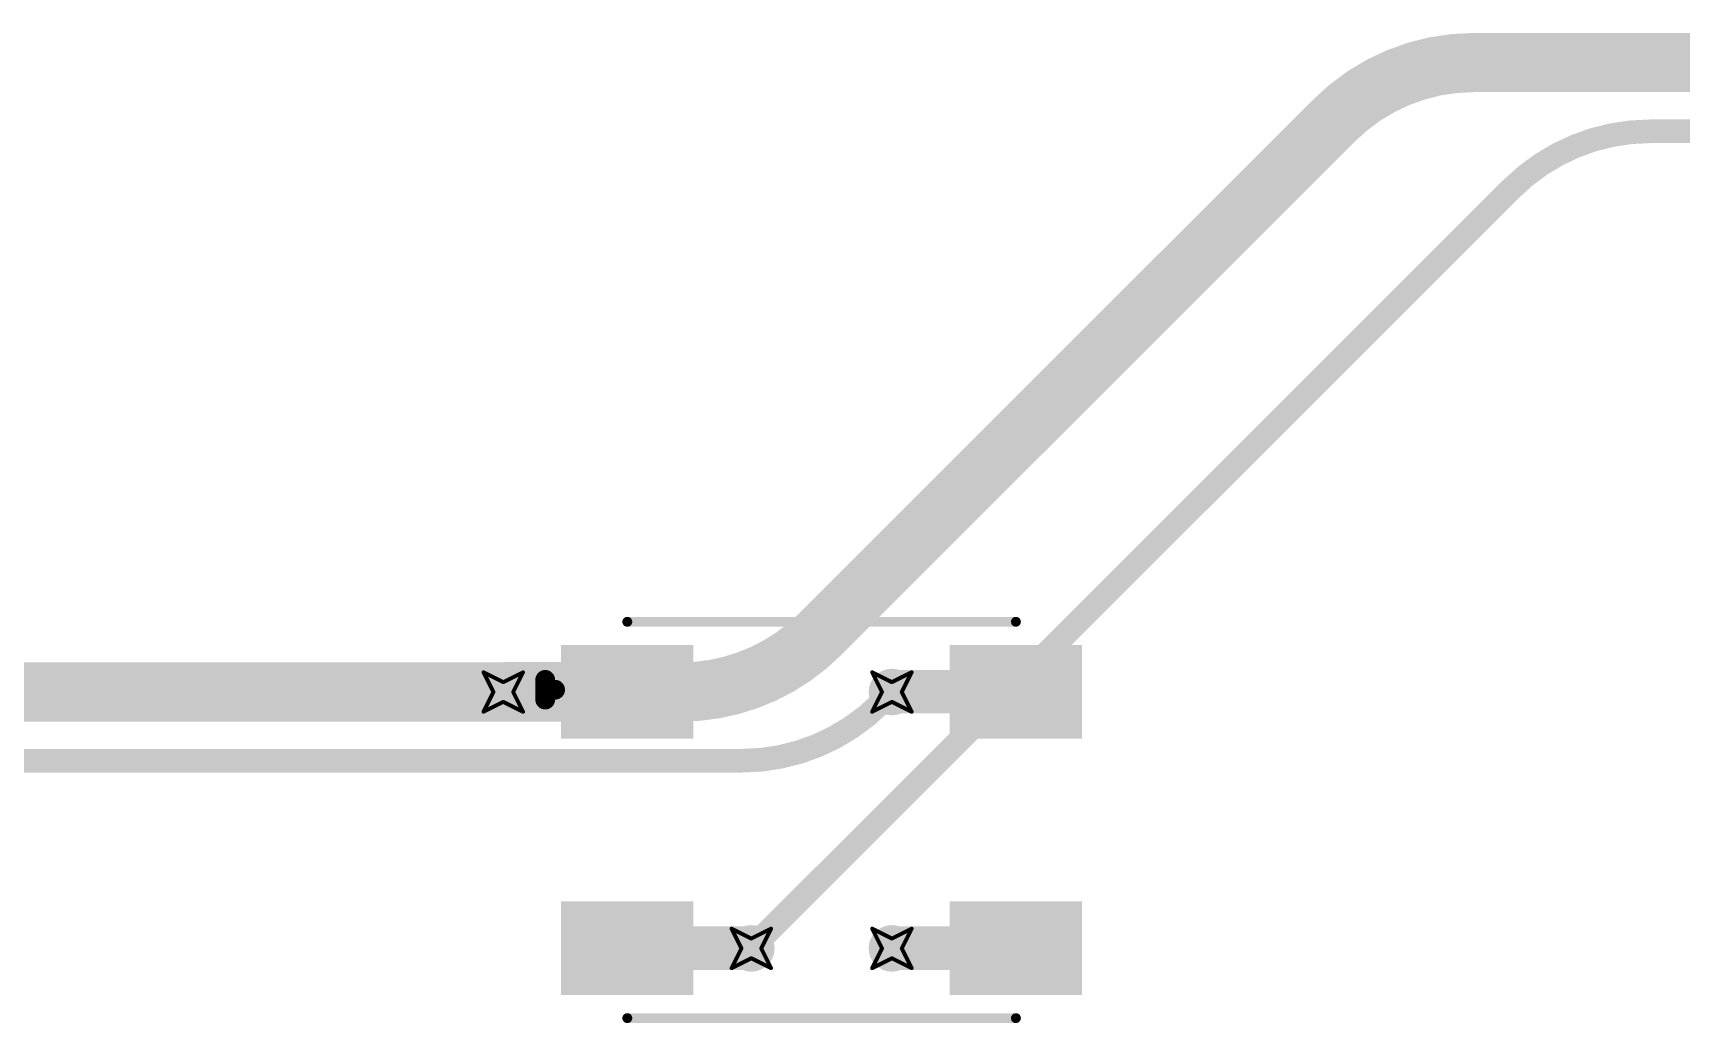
# Model space of a CAD drawing. Header units: inches. Extents: x -11 to 1110, y -7 to 455.
# Drawn here: x 383.71 to 404.91, y 205.24 to 217.99 of the extents above; entities that cross this region are included whole.
import ezdxf

# ---------------------------------------------------------------- set-up
doc = ezdxf.new("R2010")
doc.units = ezdxf.units.IN
for name, color, linetype in [('Bottom Layer', 5, 'Continuous'), ('Drill Drawing', 1, 'Continuous'), ('Top Layer', 1, 'Continuous'), ('Top Overlay', 2, 'Continuous'), ('Top Paste', 8, 'Continuous'), ('Top Solder', 216, 'Continuous'), ('Via Holes', 16, 'Continuous')]:
    doc.layers.add(name, color=color, linetype=linetype)

# ---------------------------------------------------------------- blocks, each defined once
blk = doc.blocks.new('WS2812B_B_W_103')
at = {"layer": 'Top Layer'}
for points in [[(-3.24999985, 2.15000078), (-1.75000031, 2.15000078), (-1.75000031, 1.15000278), (-3.24999985, 1.15000278)], [(3.24999985, 1.15000278), (1.75000031, 1.15000278), (1.75000031, 2.15000078), (3.24999985, 2.15000078)], [(-3.24999985, -1.15000024), (-1.75000031, -1.15000024), (-1.75000031, -2.14999824), (-3.24999985, -2.14999824)], [(1.75000031, -1.15000024), (3.24999985, -1.15000024), (3.24999985, -2.14999824), (1.75000031, -2.14999824)]]:
    blk.add_hatch(color=1, dxfattribs=at).paths.add_polyline_path(points)
at = {"layer": 'Top Paste'}
for points in [[(-3.24999985, 2.15000078), (-1.75000031, 2.15000078), (-1.75000031, 1.15000278), (-3.24999985, 1.15000278)], [(3.24999985, 1.15000278), (1.75000031, 1.15000278), (1.75000031, 2.15000078), (3.24999985, 2.15000078)], [(-3.24999985, -1.15000024), (-1.75000031, -1.15000024), (-1.75000031, -2.14999824), (-3.24999985, -2.14999824)], [(1.75000031, -1.15000024), (3.24999985, -1.15000024), (3.24999985, -2.14999824), (1.75000031, -2.14999824)]]:
    blk.add_hatch(color=8, dxfattribs=at).paths.add_polyline_path(points)
at = {"layer": 'Top Solder'}
for points in [[(-3.35159985, 2.25160078), (-1.64840031, 2.25160078), (-1.64840031, 1.04840278), (-3.35159985, 1.04840278)], [(3.35159985, 1.04840278), (1.64840031, 1.04840278), (1.64840031, 2.25160078), (3.35159985, 2.25160078)], [(-3.35159985, -1.04840024), (-1.64840031, -1.04840024), (-1.64840031, -2.25159824), (-3.35159985, -2.25159824)], [(1.64840031, -1.04840024), (3.35159985, -1.04840024), (3.35159985, -2.25159824), (1.64840031, -2.25159824)]]:
    blk.add_hatch(color=216, dxfattribs=at).paths.add_polyline_path(points)
at = {"layer": 'Top Overlay'}
for points in [[(-2.50000008, 2.55080008, 0.127, 0.127, 0), (2.50000008, 2.55080008, 0.127, 0.127, 0)], [(-3.556, 1.8034, 0.254, 0.254, 0), (-3.429, 1.6764, 0.254, 0.254, 0)], [(-3.556, 1.5494, 0.254, 0.254, 0), (-3.556, 1.8034, 0.254, 0.254, 0)], [(-3.556, 1.5494, 0.254, 0.254, 0), (-3.429, 1.6764, 0.254, 0.254, 0)], [(-2.50000008, -2.55079754, 0.127, 0.127, 0), (2.50000008, -2.55079754, 0.127, 0.127, 0)]]:
    blk.add_lwpolyline(points, format="xyseb", dxfattribs=at)
for points in [[(-2.53175008, 2.55080008, 0.0635, 0.0635, 1), (-2.46825008, 2.55080008, 0.0635, 0.0635, 1)], [(2.46825008, 2.55080008, 0.0635, 0.0635, 1), (2.53175008, 2.55080008, 0.0635, 0.0635, 1)], [(-3.619499999999999, 1.8034, 0.127, 0.127, 1), (-3.4925, 1.8034, 0.127, 0.127, 1)], [(-3.619499999999999, 1.8034, 0.127, 0.127, 1), (-3.4925, 1.8034, 0.127, 0.127, 1)], [(-3.4925, 1.6764, 0.127, 0.127, 1), (-3.3655, 1.6764, 0.127, 0.127, 1)], [(-3.4925, 1.6764, 0.127, 0.127, 1), (-3.3655, 1.6764, 0.127, 0.127, 1)], [(-3.619499999999999, 1.5494, 0.127, 0.127, 1), (-3.4925, 1.5494, 0.127, 0.127, 1)], [(-3.619499999999999, 1.5494, 0.127, 0.127, 1), (-3.4925, 1.5494, 0.127, 0.127, 1)], [(-2.53175008, -2.55079754, 0.0635, 0.0635, 1), (-2.46825008, -2.55079754, 0.0635, 0.0635, 1)], [(2.46825008, -2.55079754, 0.0635, 0.0635, 1), (2.53175008, -2.55079754, 0.0635, 0.0635, 1)]]:
    blk.add_lwpolyline(points, format="xyseb", close=True, dxfattribs=at)

msp = doc.modelspace()

# ---------------------------------------------------------------- hatches: boundary and pattern name
at = {"layer": 'Bottom Layer'}
h = msp.add_hatch(color=5, dxfattribs=at)
edge = h.paths.add_edge_path()
edge.add_arc((389.7597691199999, 209.5014098), 0.2999994, 0, 360)
h = msp.add_hatch(color=5, dxfattribs=at)
edge = h.paths.add_edge_path()
edge.add_arc((394.75976928, 209.5014098), 0.2999994, 0, 360)
h = msp.add_hatch(color=5, dxfattribs=at)
edge = h.paths.add_edge_path()
edge.add_arc((392.9510302, 206.20140878), 0.2999994, 0, 360)
h = msp.add_hatch(color=5, dxfattribs=at)
edge = h.paths.add_edge_path()
edge.add_arc((394.75976928, 206.20140878), 0.2999994, 0, 360)
at = {"layer": 'Top Layer'}
h = msp.add_hatch(color=1, dxfattribs=at)
edge = h.paths.add_edge_path()
edge.add_arc((389.7597691199999, 209.5014098), 0.2999994, 0, 360)
h = msp.add_hatch(color=1, dxfattribs=at)
edge = h.paths.add_edge_path()
edge.add_arc((394.75976928, 209.5014098), 0.2999994, 0, 360)
h = msp.add_hatch(color=1, dxfattribs=at)
edge = h.paths.add_edge_path()
edge.add_arc((392.9510302, 206.20140878), 0.2999994, 0, 360)
h = msp.add_hatch(color=1, dxfattribs=at)
edge = h.paths.add_edge_path()
edge.add_arc((394.75976928, 206.20140878), 0.2999994, 0, 360)
at = {"layer": 'Via Holes'}
h = msp.add_hatch(color=7, dxfattribs=at)
edge = h.paths.add_edge_path()
edge.add_arc((389.7597691199999, 209.5014098), 0.1499997, 0, 360)
h = msp.add_hatch(color=7, dxfattribs=at)
edge = h.paths.add_edge_path()
edge.add_arc((394.75976928, 209.5014098), 0.1499997, 0, 360)
h = msp.add_hatch(color=7, dxfattribs=at)
edge = h.paths.add_edge_path()
edge.add_arc((392.9510302, 206.20140878), 0.1499997, 0, 360)
h = msp.add_hatch(color=7, dxfattribs=at)
edge = h.paths.add_edge_path()
edge.add_arc((394.75976928, 206.20140878), 0.1499997, 0, 360)

# ---------------------------------------------------------------- linework, layer by layer
at = {"layer": 'Bottom Layer'}
for points in [[(400.45126158, 216.86006158, 0.7619999999999999, 0.7619999999999999, -0.198912367379658), (402.24731336, 217.6040098, 0.7619999999999999, 0.7619999999999999, 0)], [(402.24731336, 217.6040098, 0.7619999999999999, 0.7619999999999999, 0), (405.53316912, 217.6040098, 0.7619999999999999, 0.7619999999999999, 0)], [(393.83655802, 210.24535802, 0.7619999999999999, 0.7619999999999999, 0), (400.45126158, 216.86006158, 0.7619999999999999, 0.7619999999999999, 0)], [(402.72507212, 215.9754507, 0.3048, 0.3048, -0.198912367379658), (404.5211239, 216.71939892, 0.3048, 0.3048, 0)], [(404.5211239, 216.71939892, 0.3048, 0.3048, 0), (408.59645484, 216.71939892, 0.3048, 0.3048, 0)], [(392.9510302, 206.20140878, 0.3048, 0.3048, 0), (402.72507212, 215.9754507, 0.3048, 0.3048, 0)], [(393.83655802, 210.24535802, 0.7619999999999999, 0.7619999999999999, -0.198912367379658), (392.04050624, 209.5014098, 0.7619999999999999, 0.7619999999999999, 0)], [(380.24949858, 209.5014098, 0.7619999999999999, 0.7619999999999999, 0), (389.7597691199999, 209.5014098, 0.7619999999999999, 0.7619999999999999, 0)], [(389.7597691199999, 209.5014098, 0.7619999999999999, 0.7619999999999999, 0), (392.04050624, 209.5014098, 0.7619999999999999, 0.7619999999999999, 0)], [(394.61910662, 209.36074714, 0.3048, 0.3048, -0.198912367379658), (392.82305484, 208.61679892, 0.3048, 0.3048, 0)], [(394.61910662, 209.36074714, 0.3048, 0.3048, 0), (394.75976928, 209.5014098, 0.3048, 0.3048, 0)], [(382.40272008, 208.61679892, 0.3048, 0.3048, 0), (392.82305484, 208.61679892, 0.3048, 0.3048, 0)]]:
    msp.add_lwpolyline(points, format="xyseb", dxfattribs=at)
for points in [[(402.05681336, 217.6040098, 0.3809999999999999, 0.3809999999999999, 1), (402.43781336, 217.6040098, 0.3809999999999999, 0.3809999999999999, 1)], [(402.05681336, 217.6040098, 0.3809999999999999, 0.3809999999999999, 1), (402.43781336, 217.6040098, 0.3809999999999999, 0.3809999999999999, 1)], [(400.26076158, 216.86006158, 0.3809999999999999, 0.3809999999999999, 1), (400.64176158, 216.86006158, 0.3809999999999999, 0.3809999999999999, 1)], [(400.26076158, 216.86006158, 0.3809999999999999, 0.3809999999999999, 1), (400.64176158, 216.86006158, 0.3809999999999999, 0.3809999999999999, 1)], [(404.4449238999999, 216.71939892, 0.1524, 0.1524, 1), (404.5973238999999, 216.71939892, 0.1524, 0.1524, 1)], [(404.4449238999999, 216.71939892, 0.1524, 0.1524, 1), (404.5973238999999, 216.71939892, 0.1524, 0.1524, 1)], [(402.64887212, 215.9754507, 0.1524, 0.1524, 1), (402.80127212, 215.9754507, 0.1524, 0.1524, 1)], [(402.64887212, 215.9754507, 0.1524, 0.1524, 1), (402.80127212, 215.9754507, 0.1524, 0.1524, 1)], [(393.64605802, 210.24535802, 0.3809999999999999, 0.3809999999999999, 1), (394.02705802, 210.24535802, 0.3809999999999999, 0.3809999999999999, 1)], [(393.64605802, 210.24535802, 0.3809999999999999, 0.3809999999999999, 1), (394.02705802, 210.24535802, 0.3809999999999999, 0.3809999999999999, 1)], [(389.56926912, 209.5014098, 0.3809999999999999, 0.3809999999999999, 1), (389.95026912, 209.5014098, 0.3809999999999999, 0.3809999999999999, 1)], [(389.56926912, 209.5014098, 0.3809999999999999, 0.3809999999999999, 1), (389.95026912, 209.5014098, 0.3809999999999999, 0.3809999999999999, 1)], [(391.85000624, 209.5014098, 0.3809999999999999, 0.3809999999999999, 1), (392.2310062399999, 209.5014098, 0.3809999999999999, 0.3809999999999999, 1)], [(391.85000624, 209.5014098, 0.3809999999999999, 0.3809999999999999, 1), (392.2310062399999, 209.5014098, 0.3809999999999999, 0.3809999999999999, 1)], [(394.5429066199999, 209.36074714, 0.1524, 0.1524, 1), (394.69530662, 209.36074714, 0.1524, 0.1524, 1)], [(394.5429066199999, 209.36074714, 0.1524, 0.1524, 1), (394.69530662, 209.36074714, 0.1524, 0.1524, 1)], [(394.68356928, 209.5014098, 0.1524, 0.1524, 1), (394.83596928, 209.5014098, 0.1524, 0.1524, 1)], [(392.74685484, 208.61679892, 0.1524, 0.1524, 1), (392.89925484, 208.61679892, 0.1524, 0.1524, 1)], [(392.74685484, 208.61679892, 0.1524, 0.1524, 1), (392.89925484, 208.61679892, 0.1524, 0.1524, 1)], [(392.8748302, 206.20140878, 0.1524, 0.1524, 1), (393.0272302, 206.20140878, 0.1524, 0.1524, 1)]]:
    msp.add_lwpolyline(points, format="xyseb", close=True, dxfattribs=at)
at = {"layer": 'Drill Drawing'}
for points in [[(389.50576912, 209.7554098, 0.0508, 0.0508, 0), (389.7597691199999, 209.6284098, 0.0508, 0.0508, 0)], [(389.50576912, 209.7554098, 0.0508, 0.0508, 0), (389.63276912, 209.5014098, 0.0508, 0.0508, 0)], [(389.7597691199999, 209.6284098, 0.0508, 0.0508, 0), (390.01376912, 209.7554098, 0.0508, 0.0508, 0)], [(389.88676912, 209.5014098, 0.0508, 0.0508, 0), (390.01376912, 209.7554098, 0.0508, 0.0508, 0)], [(394.50576928, 209.7554098, 0.0508, 0.0508, 0), (394.75976928, 209.6284098, 0.0508, 0.0508, 0)], [(394.50576928, 209.7554098, 0.0508, 0.0508, 0), (394.63276928, 209.5014098, 0.0508, 0.0508, 0)], [(394.75976928, 209.6284098, 0.0508, 0.0508, 0), (395.01376928, 209.7554098, 0.0508, 0.0508, 0)], [(394.88676928, 209.5014098, 0.0508, 0.0508, 0), (395.01376928, 209.7554098, 0.0508, 0.0508, 0)], [(389.50576912, 209.2474098, 0.0508, 0.0508, 0), (389.63276912, 209.5014098, 0.0508, 0.0508, 0)], [(389.88676912, 209.5014098, 0.0508, 0.0508, 0), (390.01376912, 209.2474098, 0.0508, 0.0508, 0)], [(394.50576928, 209.2474098, 0.0508, 0.0508, 0), (394.63276928, 209.5014098, 0.0508, 0.0508, 0)], [(394.88676928, 209.5014098, 0.0508, 0.0508, 0), (395.01376928, 209.2474098, 0.0508, 0.0508, 0)], [(389.50576912, 209.2474098, 0.0508, 0.0508, 0), (389.7597691199999, 209.3744098, 0.0508, 0.0508, 0)], [(389.7597691199999, 209.3744098, 0.0508, 0.0508, 0), (390.01376912, 209.2474098, 0.0508, 0.0508, 0)], [(394.50576928, 209.2474098, 0.0508, 0.0508, 0), (394.75976928, 209.3744098, 0.0508, 0.0508, 0)], [(394.75976928, 209.3744098, 0.0508, 0.0508, 0), (395.01376928, 209.2474098, 0.0508, 0.0508, 0)], [(392.6970302, 206.45540878, 0.0508, 0.0508, 0), (392.9510302, 206.32840878, 0.0508, 0.0508, 0)], [(392.6970302, 206.45540878, 0.0508, 0.0508, 0), (392.8240302, 206.20140878, 0.0508, 0.0508, 0)], [(392.9510302, 206.32840878, 0.0508, 0.0508, 0), (393.2050302, 206.45540878, 0.0508, 0.0508, 0)], [(393.0780301999999, 206.20140878, 0.0508, 0.0508, 0), (393.2050302, 206.45540878, 0.0508, 0.0508, 0)], [(394.50576928, 206.45540878, 0.0508, 0.0508, 0), (394.75976928, 206.32840878, 0.0508, 0.0508, 0)], [(394.50576928, 206.45540878, 0.0508, 0.0508, 0), (394.63276928, 206.20140878, 0.0508, 0.0508, 0)], [(394.75976928, 206.32840878, 0.0508, 0.0508, 0), (395.01376928, 206.45540878, 0.0508, 0.0508, 0)], [(394.88676928, 206.20140878, 0.0508, 0.0508, 0), (395.01376928, 206.45540878, 0.0508, 0.0508, 0)], [(392.6970302, 205.94740878, 0.0508, 0.0508, 0), (392.8240302, 206.20140878, 0.0508, 0.0508, 0)], [(393.0780301999999, 206.20140878, 0.0508, 0.0508, 0), (393.2050302, 205.94740878, 0.0508, 0.0508, 0)], [(394.50576928, 205.94740878, 0.0508, 0.0508, 0), (394.63276928, 206.20140878, 0.0508, 0.0508, 0)], [(394.88676928, 206.20140878, 0.0508, 0.0508, 0), (395.01376928, 205.94740878, 0.0508, 0.0508, 0)], [(392.6970302, 205.94740878, 0.0508, 0.0508, 0), (392.9510302, 206.07440878, 0.0508, 0.0508, 0)], [(392.9510302, 206.07440878, 0.0508, 0.0508, 0), (393.2050302, 205.94740878, 0.0508, 0.0508, 0)], [(394.50576928, 205.94740878, 0.0508, 0.0508, 0), (394.75976928, 206.07440878, 0.0508, 0.0508, 0)], [(394.75976928, 206.07440878, 0.0508, 0.0508, 0), (395.01376928, 205.94740878, 0.0508, 0.0508, 0)]]:
    msp.add_lwpolyline(points, format="xyseb", dxfattribs=at)
for points in [[(389.49306912, 209.7554098, 0.0254, 0.0254, 1), (389.51846912, 209.7554098, 0.0254, 0.0254, 1)], [(389.49306912, 209.7554098, 0.0254, 0.0254, 1), (389.51846912, 209.7554098, 0.0254, 0.0254, 1)], [(390.00106912, 209.7554098, 0.0254, 0.0254, 1), (390.0264691199999, 209.7554098, 0.0254, 0.0254, 1)], [(390.00106912, 209.7554098, 0.0254, 0.0254, 1), (390.0264691199999, 209.7554098, 0.0254, 0.0254, 1)], [(394.49306928, 209.7554098, 0.0254, 0.0254, 1), (394.51846928, 209.7554098, 0.0254, 0.0254, 1)], [(394.49306928, 209.7554098, 0.0254, 0.0254, 1), (394.51846928, 209.7554098, 0.0254, 0.0254, 1)], [(395.00106928, 209.7554098, 0.0254, 0.0254, 1), (395.02646928, 209.7554098, 0.0254, 0.0254, 1)], [(395.00106928, 209.7554098, 0.0254, 0.0254, 1), (395.02646928, 209.7554098, 0.0254, 0.0254, 1)], [(389.62006912, 209.5014098, 0.0254, 0.0254, 1), (389.64546912, 209.5014098, 0.0254, 0.0254, 1)], [(389.62006912, 209.5014098, 0.0254, 0.0254, 1), (389.64546912, 209.5014098, 0.0254, 0.0254, 1)], [(389.74706912, 209.6284098, 0.0254, 0.0254, 1), (389.77246912, 209.6284098, 0.0254, 0.0254, 1)], [(389.74706912, 209.6284098, 0.0254, 0.0254, 1), (389.77246912, 209.6284098, 0.0254, 0.0254, 1)], [(389.8740691199999, 209.5014098, 0.0254, 0.0254, 1), (389.89946912, 209.5014098, 0.0254, 0.0254, 1)], [(389.8740691199999, 209.5014098, 0.0254, 0.0254, 1), (389.89946912, 209.5014098, 0.0254, 0.0254, 1)], [(394.62006928, 209.5014098, 0.0254, 0.0254, 1), (394.64546928, 209.5014098, 0.0254, 0.0254, 1)], [(394.62006928, 209.5014098, 0.0254, 0.0254, 1), (394.64546928, 209.5014098, 0.0254, 0.0254, 1)], [(394.7470692799999, 209.6284098, 0.0254, 0.0254, 1), (394.77246928, 209.6284098, 0.0254, 0.0254, 1)], [(394.7470692799999, 209.6284098, 0.0254, 0.0254, 1), (394.77246928, 209.6284098, 0.0254, 0.0254, 1)], [(394.87406928, 209.5014098, 0.0254, 0.0254, 1), (394.8994692799999, 209.5014098, 0.0254, 0.0254, 1)], [(394.87406928, 209.5014098, 0.0254, 0.0254, 1), (394.8994692799999, 209.5014098, 0.0254, 0.0254, 1)], [(389.74706912, 209.3744098, 0.0254, 0.0254, 1), (389.77246912, 209.3744098, 0.0254, 0.0254, 1)], [(389.74706912, 209.3744098, 0.0254, 0.0254, 1), (389.77246912, 209.3744098, 0.0254, 0.0254, 1)], [(394.7470692799999, 209.3744098, 0.0254, 0.0254, 1), (394.77246928, 209.3744098, 0.0254, 0.0254, 1)], [(394.7470692799999, 209.3744098, 0.0254, 0.0254, 1), (394.77246928, 209.3744098, 0.0254, 0.0254, 1)], [(389.49306912, 209.2474098, 0.0254, 0.0254, 1), (389.51846912, 209.2474098, 0.0254, 0.0254, 1)], [(389.49306912, 209.2474098, 0.0254, 0.0254, 1), (389.51846912, 209.2474098, 0.0254, 0.0254, 1)], [(390.00106912, 209.2474098, 0.0254, 0.0254, 1), (390.0264691199999, 209.2474098, 0.0254, 0.0254, 1)], [(390.00106912, 209.2474098, 0.0254, 0.0254, 1), (390.0264691199999, 209.2474098, 0.0254, 0.0254, 1)], [(394.49306928, 209.2474098, 0.0254, 0.0254, 1), (394.51846928, 209.2474098, 0.0254, 0.0254, 1)], [(394.49306928, 209.2474098, 0.0254, 0.0254, 1), (394.51846928, 209.2474098, 0.0254, 0.0254, 1)], [(395.00106928, 209.2474098, 0.0254, 0.0254, 1), (395.02646928, 209.2474098, 0.0254, 0.0254, 1)], [(395.00106928, 209.2474098, 0.0254, 0.0254, 1), (395.02646928, 209.2474098, 0.0254, 0.0254, 1)], [(392.6843302, 206.45540878, 0.0254, 0.0254, 1), (392.7097302, 206.45540878, 0.0254, 0.0254, 1)], [(392.6843302, 206.45540878, 0.0254, 0.0254, 1), (392.7097302, 206.45540878, 0.0254, 0.0254, 1)], [(392.9383302, 206.32840878, 0.0254, 0.0254, 1), (392.9637302, 206.32840878, 0.0254, 0.0254, 1)], [(392.9383302, 206.32840878, 0.0254, 0.0254, 1), (392.9637302, 206.32840878, 0.0254, 0.0254, 1)], [(393.1923302, 206.45540878, 0.0254, 0.0254, 1), (393.2177302, 206.45540878, 0.0254, 0.0254, 1)], [(393.1923302, 206.45540878, 0.0254, 0.0254, 1), (393.2177302, 206.45540878, 0.0254, 0.0254, 1)], [(394.49306928, 206.45540878, 0.0254, 0.0254, 1), (394.51846928, 206.45540878, 0.0254, 0.0254, 1)], [(394.49306928, 206.45540878, 0.0254, 0.0254, 1), (394.51846928, 206.45540878, 0.0254, 0.0254, 1)], [(394.7470692799999, 206.32840878, 0.0254, 0.0254, 1), (394.77246928, 206.32840878, 0.0254, 0.0254, 1)], [(394.7470692799999, 206.32840878, 0.0254, 0.0254, 1), (394.77246928, 206.32840878, 0.0254, 0.0254, 1)], [(395.00106928, 206.45540878, 0.0254, 0.0254, 1), (395.02646928, 206.45540878, 0.0254, 0.0254, 1)], [(395.00106928, 206.45540878, 0.0254, 0.0254, 1), (395.02646928, 206.45540878, 0.0254, 0.0254, 1)], [(392.8113302, 206.20140878, 0.0254, 0.0254, 1), (392.8367302, 206.20140878, 0.0254, 0.0254, 1)], [(392.8113302, 206.20140878, 0.0254, 0.0254, 1), (392.8367302, 206.20140878, 0.0254, 0.0254, 1)], [(393.0653302, 206.20140878, 0.0254, 0.0254, 1), (393.0907302, 206.20140878, 0.0254, 0.0254, 1)], [(393.0653302, 206.20140878, 0.0254, 0.0254, 1), (393.0907302, 206.20140878, 0.0254, 0.0254, 1)], [(394.62006928, 206.20140878, 0.0254, 0.0254, 1), (394.64546928, 206.20140878, 0.0254, 0.0254, 1)], [(394.62006928, 206.20140878, 0.0254, 0.0254, 1), (394.64546928, 206.20140878, 0.0254, 0.0254, 1)], [(394.87406928, 206.20140878, 0.0254, 0.0254, 1), (394.8994692799999, 206.20140878, 0.0254, 0.0254, 1)], [(394.87406928, 206.20140878, 0.0254, 0.0254, 1), (394.8994692799999, 206.20140878, 0.0254, 0.0254, 1)], [(392.6843302, 205.94740878, 0.0254, 0.0254, 1), (392.7097302, 205.94740878, 0.0254, 0.0254, 1)], [(392.6843302, 205.94740878, 0.0254, 0.0254, 1), (392.7097302, 205.94740878, 0.0254, 0.0254, 1)], [(392.9383302, 206.07440878, 0.0254, 0.0254, 1), (392.9637302, 206.07440878, 0.0254, 0.0254, 1)], [(392.9383302, 206.07440878, 0.0254, 0.0254, 1), (392.9637302, 206.07440878, 0.0254, 0.0254, 1)], [(393.1923302, 205.94740878, 0.0254, 0.0254, 1), (393.2177302, 205.94740878, 0.0254, 0.0254, 1)], [(393.1923302, 205.94740878, 0.0254, 0.0254, 1), (393.2177302, 205.94740878, 0.0254, 0.0254, 1)], [(394.49306928, 205.94740878, 0.0254, 0.0254, 1), (394.51846928, 205.94740878, 0.0254, 0.0254, 1)], [(394.49306928, 205.94740878, 0.0254, 0.0254, 1), (394.51846928, 205.94740878, 0.0254, 0.0254, 1)], [(394.7470692799999, 206.07440878, 0.0254, 0.0254, 1), (394.77246928, 206.07440878, 0.0254, 0.0254, 1)], [(394.7470692799999, 206.07440878, 0.0254, 0.0254, 1), (394.77246928, 206.07440878, 0.0254, 0.0254, 1)], [(395.00106928, 205.94740878, 0.0254, 0.0254, 1), (395.02646928, 205.94740878, 0.0254, 0.0254, 1)], [(395.00106928, 205.94740878, 0.0254, 0.0254, 1), (395.02646928, 205.94740878, 0.0254, 0.0254, 1)]]:
    msp.add_lwpolyline(points, format="xyseb", close=True, dxfattribs=at)
at = {"layer": 'Top Layer'}
for points in [[(389.7597691199999, 209.5048007, 0.7619999999999999, 0.7619999999999999, 0), (391.35539966, 209.5048007, 0.7619999999999999, 0.7619999999999999, 0)], [(394.75976928, 209.5048007, 0.5588, 0.5588, 0), (396.3553998199999, 209.5048007, 0.5588, 0.5588, 0)], [(391.35539966, 206.20479968, 0.5588, 0.5588, 0), (392.9510302, 206.20479968, 0.5588, 0.5588, 0)], [(394.75976928, 206.20479968, 0.5588, 0.5588, 0), (396.3553998199999, 206.20479968, 0.5588, 0.5588, 0)]]:
    msp.add_lwpolyline(points, format="xyseb", dxfattribs=at)
for points in [[(389.56926912, 209.5048007, 0.3809999999999999, 0.3809999999999999, 1), (389.95026912, 209.5048007, 0.3809999999999999, 0.3809999999999999, 1)], [(391.16489966, 209.5048007, 0.3809999999999999, 0.3809999999999999, 1), (391.54589966, 209.5048007, 0.3809999999999999, 0.3809999999999999, 1)], [(394.62006928, 209.5048007, 0.2794, 0.2794, 1), (394.8994692799999, 209.5048007, 0.2794, 0.2794, 1)], [(396.21569982, 209.5048007, 0.2794, 0.2794, 1), (396.49509982, 209.5048007, 0.2794, 0.2794, 1)], [(391.21569966, 206.20479968, 0.2794, 0.2794, 1), (391.49509966, 206.20479968, 0.2794, 0.2794, 1)], [(392.8113302, 206.20479968, 0.2794, 0.2794, 1), (393.0907302, 206.20479968, 0.2794, 0.2794, 1)], [(394.62006928, 206.20479968, 0.2794, 0.2794, 1), (394.8994692799999, 206.20479968, 0.2794, 0.2794, 1)], [(396.21569982, 206.20479968, 0.2794, 0.2794, 1), (396.49509982, 206.20479968, 0.2794, 0.2794, 1)]]:
    msp.add_lwpolyline(points, format="xyseb", close=True, dxfattribs=at)

# ---------------------------------------------------------------- block references
msp.add_blockref('WS2812B_B_W_103', (393.85539974, 207.85479892))

doc.saveas('drawing.dxf')
